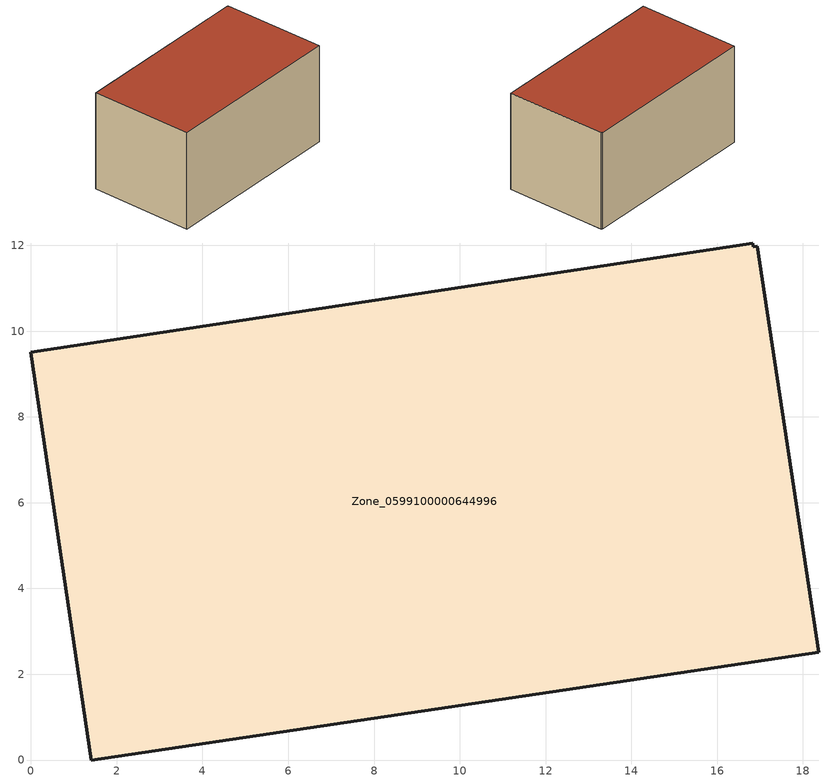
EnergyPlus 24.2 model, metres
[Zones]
Zone_0599100000644996
 floor ground (C_G): 16.93,11.98 18.37,2.51 1.41,0 0,9.51 16.83,12.06 16.85,11.97 z0
 wall outside (C_F): 1.41,0 18.37,2.51 16.93,11.98 16.85,11.97 16.83,12.06 0,9.51 1.41,0 z0:9.34
 roof outside (C_R): 18.37,2.51 16.93,11.98 16.85,11.97 16.83,12.06 0,9.51 1.41,0 z9.34
[BUILDING]
Pand.0599100000644996: North Axis=0; Terrain=City; Loads Convergence Tolerance Value=0.04; Temperature Convergence Tolerance Value=0.4; Solar Distribution=FullExterior; Maximum Number of Warmup Days=25; Minimum Number of Warmup Days=1
[Site:Location]
Rotterdam.The.Hague.AP_ZH_NLD Design_Conditions: Latitude=51.96; Longitude=4.45; Time Zone=1; Elevation=-4.5
[SITE:GROUNDTEMPERATURE:BUILDINGSURFACE]
18, 18, 18, 18, 18, 18, 18, 18, 18, 18, 18, 18
[MATERIAL] Thermal Absorptance=0.9; Solar Absorptance=0.7; Visible Absorptance=0.7
Name | Roughness | Thickness | Conductivity | Density | Specific Heat
G.TI.1946 | MediumSmooth | 0.15 | 1 | 540 | 1210
F.TI.1946 | Rough | 0.3 | 0.857143 | 1920 | 840
R.TI.1946 | MediumRough | 0.2 | 0.1 | 1500 | 1000
[CONSTRUCTION]
C_G: G.TI.1946
C_F: F.TI.1946
C_R: R.TI.1946
[ZONE]
Zone_0599100000644996: Type=1; Multiplier=1; Ceiling Height=Autocalculate; Volume=Autocalculate; Floor Area=autocalculate; Part of Total Floor Area=Yes
[ZONEINFILTRATION:DESIGNFLOWRATE]
Infil_Zone_0599100000644996: Zone or ZoneList or Space or SpaceList=Zone_0599100000644996; Schedule=AlwaysOn; Design Flow Rate Calculation Method=Flow/Area; Flow Rate per Floor Area=0.003; Constant Term Coefficient=1; Temperature Term Coefficient=0; Velocity Term Coefficient=0; Velocity Squared Term Coefficient=0
[HVACTEMPLATE:ZONE:IDEALLOADSAIRSYSTEM]
Zone_0599100000644996: Maximum Heating Supply Air Temperature=50; Minimum Cooling Supply Air Temperature=13; Maximum Heating Supply Air Humidity Ratio=0.0156; Minimum Cooling Supply Air Humidity Ratio=0.0077; Heating Limit=NoLimit; Cooling Limit=NoLimit; Dehumidification Control Type=ConstantSensibleHeatRatio; Cooling Sensible Heat Ratio=0.7; Dehumidification Setpoint=60; Humidification Control Type=None; Humidification Setpoint=30; Outdoor Air Method=None; Outdoor Air Flow Rate per Person=0.00944; Outdoor Air Flow Rate per Zone Floor Area=0; Outdoor Air Flow Rate per Zone=0; Demand Controlled Ventilation Type=None; Outdoor Air Economizer Type=NoEconomizer; Heat Recovery Type=None; Sensible Heat Recovery Effectiveness=0.7; Latent Heat Recovery Effectiveness=0.65
[ZONECONTROL:THERMOSTAT]
ThermostatControl_Zone_0599100000644996: Zone or ZoneList=Zone_0599100000644996; Control Type Schedule=DualSetpointControlType; Control 1=Thermostat_Zone_0599100000644996; Temperature Difference Between Cutout And Setpoint=0
[THERMOSTATSETPOINT:DUALSETPOINT]
Thermostat_Zone_0599100000644996: Heating Setpoint Temperature Schedule=HeatingSetpoint_Zone_0599100000644996; Cooling Setpoint Temperature Schedule=CoolingSetpoint_Zone_0599100000644996
[SCHEDULE:COMPACT]
HeatingSetpoint_Zone_0599100000644996: Through: 12/31, For: AllDays, Until: 24:00, 21
CoolingSetpoint_Zone_0599100000644996: Through: 12/31, For: AllDays, Until: 24:00, 24
DualSetpointControlType: Through: 12/31, For: AllDays, Until: 24:00, 4
AlwaysOn: Through: 12/31, For: AllDays, Until: 24:00, 1
